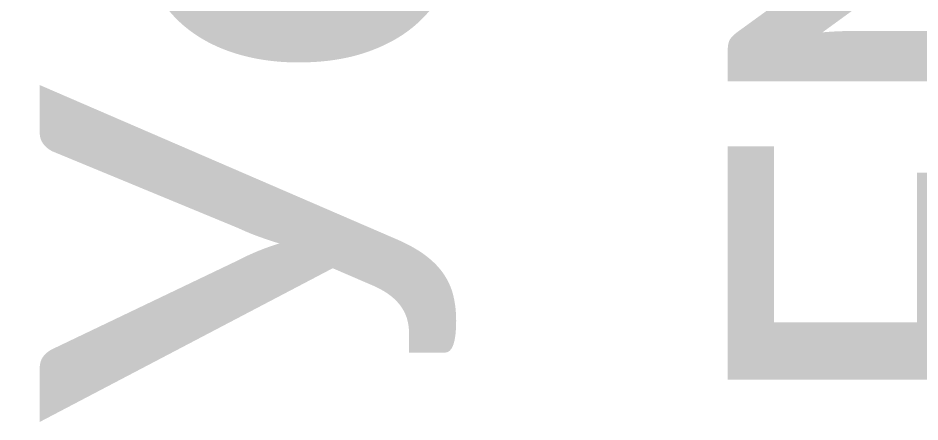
# Model space of a CAD drawing. Header units: millimetres. Extents: x 10729 to 16532, y -10545 to -10125.
# Drawn here: x 13702.45 to 13708.62, y -10286.58 to -10283.81 of the extents above; entities that cross this region are included whole.
import ezdxf

# ---------------------------------------------------------------- set-up
doc = ezdxf.new("R2010")
doc.units = ezdxf.units.MM
doc.styles.get("Standard").update_dxf_attribs({"font": 'arial.ttf'})

# ---------------------------------------------------------------- blocks, each defined once
blk = doc.blocks.new('*T16')
at = {"linetype": 'ByBlock', "lineweight": -2, "transparency": 16777216}
for p, q in [((0, 0), (0, 136.705)), ((0, 136.705), (152.6923, 136.705)), ((19.6923, 0), (19.6923, 136.705)), ((38.6923, 0), (38.6923, 136.705)), ((57.6923, 0), (57.6923, 136.705)), ((76.6923, 0), (76.6923, 136.705)), ((95.6923, 0), (95.6923, 136.705)), ((114.6923, 0), (114.6923, 136.705)), ((133.6923, 0), (133.6923, 136.705)), ((152.6923, 0), (152.6923, 136.705)), ((0, 0), (152.6923, 0))]:
    blk.add_line(p, q, dxfattribs=at)
at = {"color": 0, "transparency": 16777216, "width": 133.705, "attachment_point": 4, "rotation": 90}
for s, insert, char_height in [('{\\fCalibri|b0|i0|c0;Установка приточной вентиляции AH-0005. Воздушная заслонка FNM-0011-A. Шкаф управления силовой VA-V04. Электрообогрев включен', (67.1923, 1.5), 2.8222222), ('{\\fCalibri|b0|i0|c0;Установка приточной вентиляции AH-0005. Воздушная заслонка FNM-0011-A. Электропривод с концевыми выключателями FNM-0011-A. Закрыта', (9.8462, 1.5), 2.8222222), ('{\\fCalibri|b0|i0|c0;Установка приточной вентиляции AH-0005. Воздушная заслонка FNM-0011-A. Электропривод с концевыми выключателями FNM-0011-A. Открыта', (29.1923, 1.5), 2.8222222), ('{\\fCalibri|b0|i0|c0;Установка приточной вентиляции AH-0005. Воздушная заслонка FNM-0011-A. Шкаф управления силовой VA-V04. Авария электрообогрева', (48.1923, 1.5), 2.8222222), ('{\\fCalibri|b0|i0|c0;Установка приточной вентиляции AH-0005. Воздушная заслонка FNM-0011-B. Электропривод с концевыми выключателями FNM-0011-B. Закрыта', (86.1923, 1.5), 2.8222222), ('{\\fCalibri|b0|i0|c0;Установка приточной вентиляции AH-0005. Воздушная заслонка FNM-0011-B. Электропривод с концевыми выключателями FNM-0011-B. Открыта', (105.1923, 1.5), 2.8222222), ('{\\fCalibri|b0|i0|c0;резерв ', (124.1923, 1.5), 2.822222), ('{\\fCalibri|b0|i0|c0;резерв ', (143.1923, 1.5), 2.822222)]:
    blk.add_mtext(s, dxfattribs=dict(at, insert=insert, char_height=char_height))

msp = doc.modelspace()

# ---------------------------------------------------------------- block references
msp.add_blockref('*T16', (13699.2247, -10288.0858))

doc.saveas('drawing.dxf')
